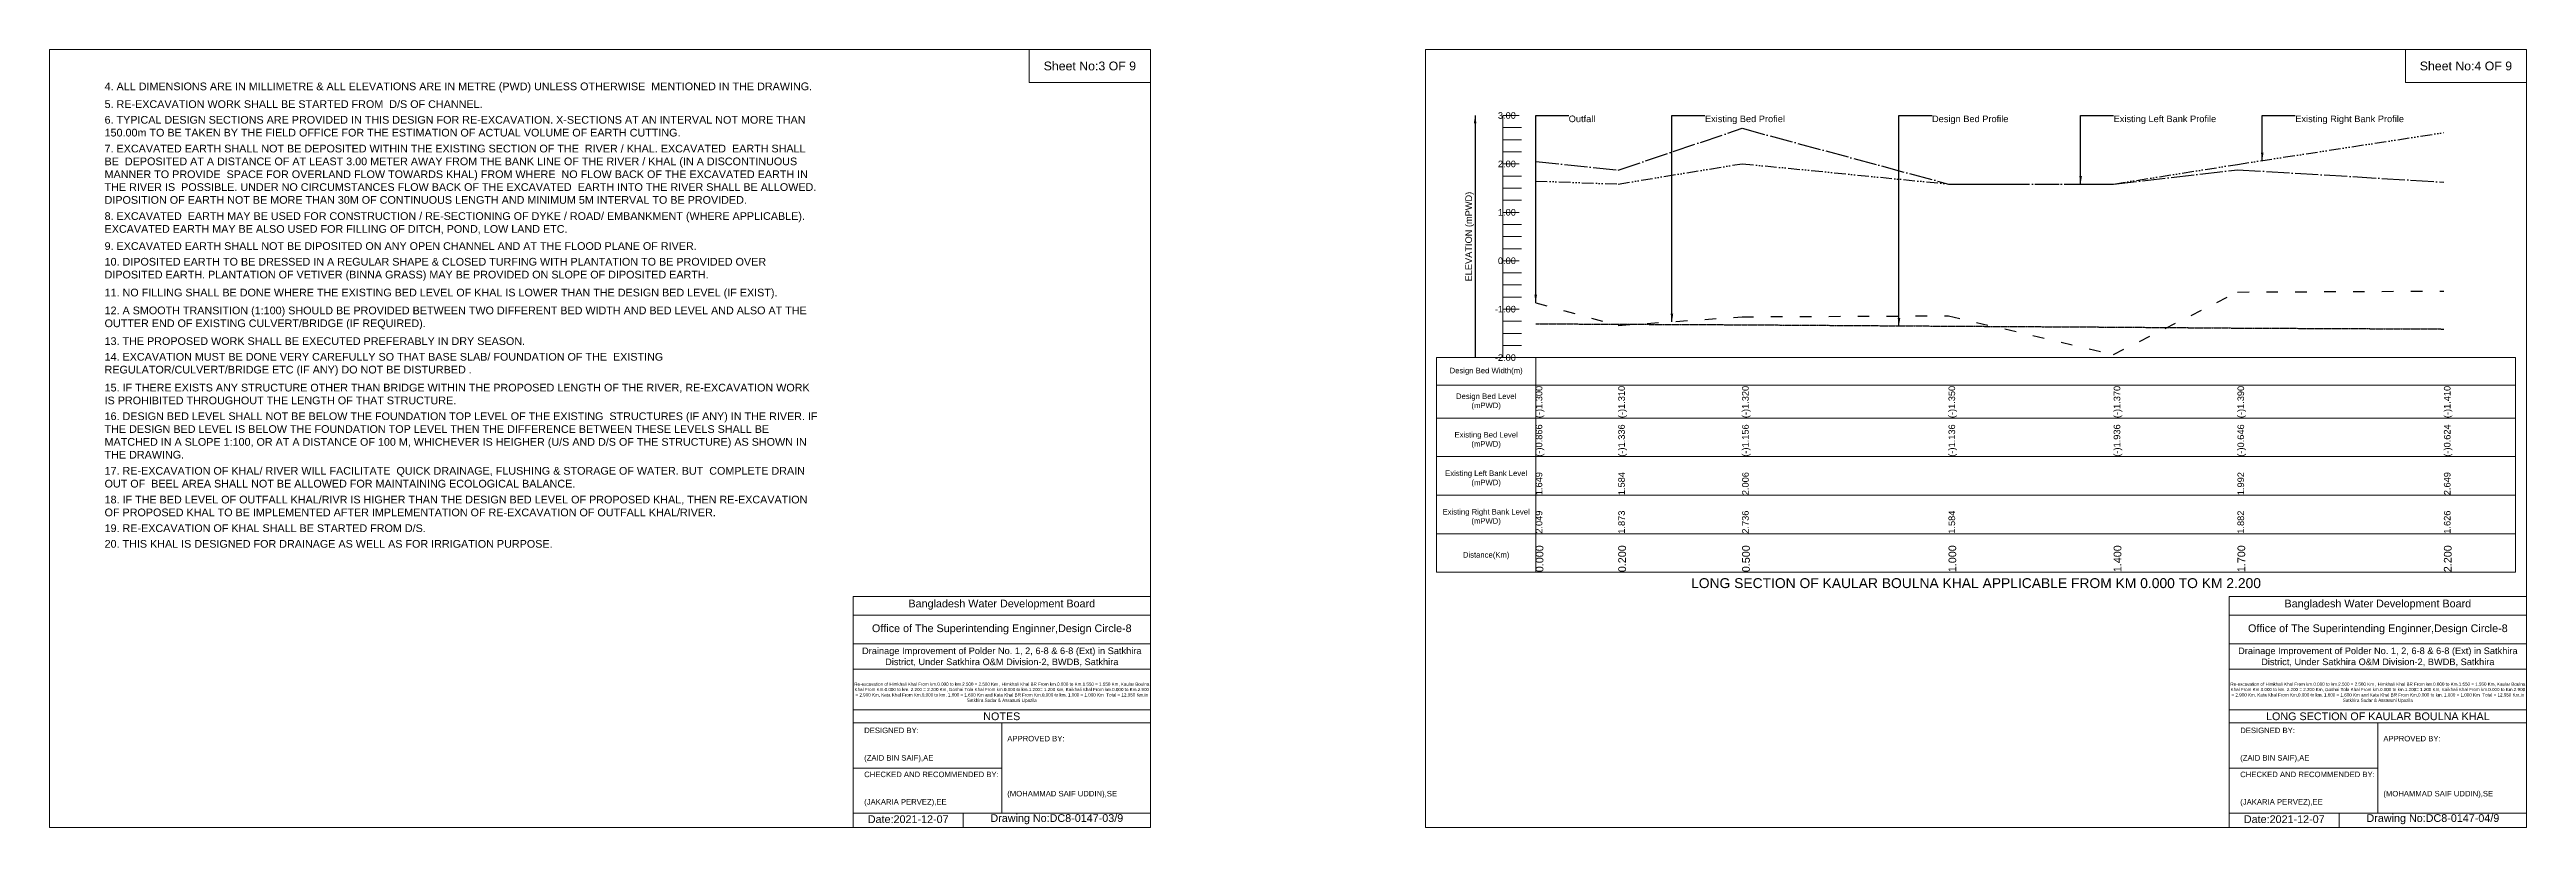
# Model space of a CAD drawing. Header units: inches. Extents: x 91000 to 628000, y -5656 to 0.
# Drawn here: x 300000 to 318000, y -5656 to 0 of the extents above; entities that cross this region are included whole.
import ezdxf

# ---------------------------------------------------------------- set-up
doc = ezdxf.new("R2010")
doc.units = ezdxf.units.IN
doc.header["$LTSCALE"] = 7
doc.header["$MEASUREMENT"] = 0
for name, pattern in [('ACAD_ISO03W100', [30, 12, -18]), ('ACAD_ISO04W100', [30, 24, -3, 0, -3]), ('ACAD_ISO14W100', [24, 12, -3, 0, -3, 0, -3, 0, -3]), ('CENTER', [2, 1.25, -0.25, 0.25, -0.25])]:
    doc.linetypes.add(name, pattern=pattern)
for name, color, linetype, lineweight in [('Cross Section Labels', 7, 'Continuous', 9), ('Design Bed Level Long Section', 7, 'CENTER', 25), ('Existing Bed Level for Long Section', 7, 'ACAD_ISO03W100', 25), ('Existing Left Bank of Long section', 7, 'ACAD_ISO04W100', 25), ('Existing Right Bank of Long Section', 7, 'ACAD_ISO14W100', 25), ('Long Section Border', 7, 'Continuous', 9), ('Long Section Labels', 7, 'Continuous', 9), ('Vscale for Long Section', 7, 'Continuous', 9)]:
    doc.layers.add(name, color=color, linetype=linetype, lineweight=lineweight)
doc.styles.get("Standard").update_dxf_attribs({"font": 'arial.ttf'})
doc.dimstyles.get("Standard").update_dxf_attribs({"dimtxt": 0.18, "dimasz": 0.18, "dimexe": 0.18, "dimexo": 0.0625, "dimgap": 0.09, "dimtad": 0, "dimtih": 1, "dimtoh": 1, "dimdec": 4, "dimzin": 0, "dimdsep": 46, "dimtxsty": 'Standard', "dimcen": 0.09, "dimadec": 0, "dimazin": 0, "dimtfac": 1, "dimtdec": 4, "dimtofl": 0, "dimtmove": 0, "dimatfit": 3, "dimfxl": 1, "dimtolj": 1, "dimtzin": 0, "dimarcsym": 0})

msp = doc.modelspace()

# ---------------------------------------------------------------- linework, layer by layer
at = {"layer": 'Cross Section Labels'}
for points in [[(300000, 0), (308000, 0), (308000, -5656), (300000, -5656)], [(307120, 0), (308000, 0), (308000, -240), (307120, -240)], [(310000, 0), (318000, 0), (318000, -5656), (310000, -5656)], [(317120, 0), (318000, 0), (318000, -240), (317120, -240)]]:
    msp.add_lwpolyline(points, close=True, dxfattribs=at)
for points in [[(305840, -5656), (305840, -3976), (308000, -3976)], [(305840, -4112), (308000, -4112)], [(315840, -5656), (315840, -3976), (318000, -3976)], [(315840, -4112), (318000, -4112)], [(305840, -4320), (308000, -4320)], [(315840, -4320), (318000, -4320)], [(305840, -4504), (308000, -4504)], [(315840, -4504), (318000, -4504)], [(305840, -4800), (308000, -4800)], [(315840, -4800), (318000, -4800)], [(305840, -4896), (308000, -4896)], [(306920, -4896), (306920, -5552)], [(315840, -4896), (318000, -4896)], [(316920, -4896), (316920, -5552)], [(305840, -5224), (306920, -5224)], [(315840, -5224), (316920, -5224)], [(305840, -5552), (308000, -5552)], [(306640, -5552), (306640, -5656)], [(315840, -5552), (318000, -5552)], [(316640, -5552), (316640, -5656)]]:
    msp.add_lwpolyline(points, dxfattribs=at)
at = {"layer": 'Design Bed Level Long Section'}
msp.add_lwpolyline([(310800, -1994), (311400, -1997), (312300, -2001), (313800, -2011), (315000, -2018), (315900, -2025), (317400, -2032)], dxfattribs=at)
at = {"layer": 'Existing Bed Level for Long Section'}
msp.add_lwpolyline([(310800, -1841), (311400, -2006), (312300, -1943), (313800, -1936), (315000, -2217), (315900, -1763), (317400, -1756)], dxfattribs=at)
at = {"layer": 'Existing Left Bank of Long section'}
msp.add_lwpolyline([(310800, -815), (311400, -877), (312300, -573), (313800, -978), (315000, -978), (315900, -874), (317400, -964)], dxfattribs=at)
at = {"layer": 'Existing Right Bank of Long Section'}
msp.add_lwpolyline([(310800, -956), (311400, -978), (312300, -830), (313800, -978), (315000, -978), (315900, -835), (317400, -604)], dxfattribs=at)
at = {"layer": 'Long Section Border'}
msp.add_lwpolyline([(310080, -2240), (317920, -2240), (317920, -3800), (310080, -3800)], close=True, dxfattribs=at)
for points in [[(310800, -2240), (310800, -3800)], [(310080, -2440), (317920, -2440)], [(310080, -2680), (317920, -2680)], [(310080, -2960), (317920, -2960)], [(310080, -3240), (317920, -3240)], [(310080, -3520), (317920, -3520)]]:
    msp.add_lwpolyline(points, dxfattribs=at)
at = {"layer": 'Vscale for Long Section'}
for points in [[(310560, -2240), (310560, -1888), (310560, -1536), (310560, -1184), (310560, -832), (310560, -480)], [(310560, -480), (310680, -480)], [(310560, -568), (310696, -568)], [(310560, -656), (310696, -656)], [(310560, -744), (310696, -744)], [(310560, -832), (310680, -832)], [(310560, -920), (310696, -920)], [(310560, -1008), (310696, -1008)], [(310560, -1096), (310696, -1096)], [(310560, -1184), (310680, -1184)], [(310560, -1272), (310696, -1272)], [(310560, -1360), (310696, -1360)], [(310560, -1448), (310696, -1448)], [(310560, -1536), (310680, -1536)], [(310560, -1624), (310696, -1624)], [(310560, -1712), (310696, -1712)], [(310560, -1800), (310696, -1800)], [(310560, -1888), (310680, -1888)], [(310560, -1976), (310696, -1976)], [(310560, -2064), (310696, -2064)], [(310560, -2152), (310696, -2152)], [(310560, -2240), (310680, -2240)]]:
    msp.add_lwpolyline(points, dxfattribs=at)

# ---------------------------------------------------------------- texts
at = {"layer": 'Cross Section Labels', "attachment_point": 5}
for s, insert, char_height in [('Sheet No:3 OF 9', (307560, -120), 64), ('Sheet No:4 OF 9', (317560, -120), 64), ('Bangladesh Water Development Board', (306920, -4036), 56), ('Bangladesh Water Development Board', (316920, -4036), 56), ('Office of The Superintending Enginner,Design Circle-8', (306920, -4216), 56), ('Office of The Superintending Enginner,Design Circle-8', (316920, -4216), 56)]:
    msp.add_mtext(s, dxfattribs=dict(at, insert=insert, char_height=char_height))
at = {"layer": 'Cross Section Labels'}
for s, insert, char_height, width, attachment_point in [('4. ALL DIMENSIONS ARE IN MILLIMETRE & ALL ELEVATIONS ARE IN METRE (PWD) UNLESS OTHERWISE  MENTIONED IN THE DRAWING.', (300400, -240), 56, 5200, 1), ('5. RE-EXCAVATION WORK SHALL BE STARTED FROM  D/S OF CHANNEL.', (300400, -369), 56, 5200, 1), ('6. TYPICAL DESIGN SECTIONS ARE PROVIDED IN THIS DESIGN FOR RE-EXCAVATION. X-SECTIONS AT AN INTERVAL NOT MORE THAN 150.00m TO BE TAKEN BY THE FIELD OFFICE FOR THE ESTIMATION OF ACTUAL VOLUME OF EARTH CUTTING.', (300400, -483), 56, 5200, 1), ('7. EXCAVATED EARTH SHALL NOT BE DEPOSITED WITHIN THE EXISTING SECTION OF THE  RIVER / KHAL. EXCAVATED  EARTH SHALL BE  DEPOSITED AT A DISTANCE OF AT LEAST 3.00 METER AWAY FROM THE BANK LINE OF THE RIVER / KHAL (IN A DISCONTINUOUS  MANNER TO PROVIDE  SPACE FOR OVERLAND FLOW TOWARDS KHAL) FROM WHERE  NO FLOW BACK OF THE EXCAVATED EARTH IN THE RIVER IS  POSSIBLE. UNDER NO CIRCUMSTANCES FLOW BACK OF THE EXCAVATED  EARTH INTO THE RIVER SHALL BE ALLOWED. DIPOSITION OF EARTH NOT BE MORE THAN 30M OF CONTINUOUS LENGTH AND MINIMUM 5M INTERVAL TO BE PROVIDED.', (300400, -692), 56, 5200, 1), ('8. EXCAVATED  EARTH MAY BE USED FOR CONSTRUCTION / RE-SECTIONING OF DYKE / ROAD/ EMBANKMENT (WHERE APPLICABLE). EXCAVATED EARTH MAY BE ALSO USED FOR FILLING OF DITCH, POND, LOW LAND ETC.', (300400, -1183), 56, 5200, 1), ('9. EXCAVATED EARTH SHALL NOT BE DIPOSITED ON ANY OPEN CHANNEL AND AT THE FLOOD PLANE OF RIVER.', (300400, -1401), 56, 5200, 1), ('10. DIPOSITED EARTH TO BE DRESSED IN A REGULAR SHAPE & CLOSED TURFING WITH PLANTATION TO BE PROVIDED OVER DIPOSITED EARTH. PLANTATION OF VETIVER (BINNA GRASS) MAY BE PROVIDED ON SLOPE OF DIPOSITED EARTH.^J', (300400, -1515), 56, 5200, 1), ('11. NO FILLING SHALL BE DONE WHERE THE EXISTING BED LEVEL OF KHAL IS LOWER THAN THE DESIGN BED LEVEL (IF EXIST).', (300400, -1739), 56, 5200, 1), ('12. A SMOOTH TRANSITION (1:100) SHOULD BE PROVIDED BETWEEN TWO DIFFERENT BED WIDTH AND BED LEVEL AND ALSO AT THE OUTTER END OF EXISTING CULVERT/BRIDGE (IF REQUIRED).', (300400, -1869), 56, 5200, 1), ('13. THE PROPOSED WORK SHALL BE EXECUTED PREFERABLY IN DRY SEASON.', (300400, -2092), 56, 5200, 1), ('14. EXCAVATION MUST BE DONE VERY CAREFULLY SO THAT BASE SLAB/ FOUNDATION OF THE  EXISTING REGULATOR/CULVERT/BRIDGE ETC (IF ANY) DO NOT BE DISTURBED .^J', (300400, -2206), 56, 5200, 1), ('15. IF THERE EXISTS ANY STRUCTURE OTHER THAN BRIDGE WITHIN THE PROPOSED LENGTH OF THE RIVER, RE-EXCAVATION WORK IS PROHIBITED THROUGHOUT THE LENGTH OF THAT STRUCTURE.', (300400, -2430), 56, 5200, 1), ('16. DESIGN BED LEVEL SHALL NOT BE BELOW THE FOUNDATION TOP LEVEL OF THE EXISTING  STRUCTURES (IF ANY) IN THE RIVER. IF THE DESIGN BED LEVEL IS BELOW THE FOUNDATION TOP LEVEL THEN THE DIFFERENCE BETWEEN THESE LEVELS SHALL BE MATCHED IN A SLOPE 1:100, OR AT A DISTANCE OF 100 M, WHICHEVER IS HEIGHER (U/S AND D/S OF THE STRUCTURE) AS SHOWN IN THE DRAWING.', (300400, -2638), 56, 5200, 1), ('17. RE-EXCAVATION OF KHAL/ RIVER WILL FACILITATE  QUICK DRAINAGE, FLUSHING & STORAGE OF WATER. BUT  COMPLETE DRAIN OUT OF  BEEL AREA SHALL NOT BE ALLOWED FOR MAINTAINING ECOLOGICAL BALANCE.', (300400, -3035), 56, 5200, 1), ('18. IF THE BED LEVEL OF OUTFALL KHAL/RIVR IS HIGHER THAN THE DESIGN BED LEVEL OF PROPOSED KHAL, THEN RE-EXCAVATION OF PROPOSED KHAL TO BE IMPLEMENTED AFTER IMPLEMENTATION OF RE-EXCAVATION OF OUTFALL KHAL/RIVER.', (300400, -3244), 56, 5200, 1), ('20. THIS KHAL IS DESIGNED FOR DRAINAGE AS WELL AS FOR IRRIGATION PURPOSE.^J', (300400, -3566), 56, 5200, 1), ('19. RE-EXCAVATION OF KHAL SHALL BE STARTED FROM D/S.', (300400, -3452), 56, 5200, 1), ('Drainage Improvement of Polder No. 1, 2, 6-8 & 6-8 (Ext) in Satkhira District, Under Satkhira O&M Division-2, BWDB, Satkhira', (306920, -4416), 48, 2240, 5), ('Drainage Improvement of Polder No. 1, 2, 6-8 & 6-8 (Ext) in Satkhira District, Under Satkhira O&M Division-2, BWDB, Satkhira', (316920, -4416), 48, 2240, 5), ('Re-excavation of Himkhali Khal From km.0.000 to km.2.500 = 2.500 Km , Himkhali Khal BR From km.0.000 to Km.1.550 = 1.550 Km, Kaular Boulna Khal From Km.0.000 to km. 2.200 = 2.200 Km, Goshai Tola Khal From km.0.000 to km.1.200= 1.200 Km, Kaikhali Khal From km.0.000 to Km.2.900 = 2.900 Km, Kata Khal From Km.0.000 to km. 1.600 = 1.600 Km and Kata Khal BR From Km.0.000 to km. 1.000 = 1.000 Km  Total = 12.950 Km.in Satkhira Sadar & Assasuni Upazila', (306920, -4676), 23.481, 2160, 5), ('Re-excavation of Himkhali Khal From km.0.000 to km.2.500 = 2.500 Km , Himkhali Khal BR From km.0.000 to Km.1.550 = 1.550 Km, Kaular Boulna Khal From Km.0.000 to km. 2.200 = 2.200 Km, Goshai Tola Khal From km.0.000 to km.1.200= 1.200 Km, Kaikhali Khal From km.0.000 to Km.2.900 = 2.900 Km, Kata Khal From Km.0.000 to km. 1.600 = 1.600 Km and Kata Khal BR From Km.0.000 to km. 1.000 = 1.000 Km  Total = 12.950 Km.in Satkhira Sadar & Assasuni Upazila', (316920, -4676), 23.481, 2160, 5), ('NOTES', (306920, -4848), 56, 2240, 5), ('LONG SECTION OF KAULAR BOULNA KHAL', (316920, -4848), 56, 2240, 5), ('DESIGNED BY:^J^J^J(ZAID BIN SAIF),AE', (305920, -5056), 40, 1120, 4), ('APPROVED BY:^J^J^J^J^J^J(MOHAMMAD SAIF UDDIN),SE', (306960, -5216), 40, 1120, 4), ('DESIGNED BY:^J^J^J(ZAID BIN SAIF),AE', (315920, -5056), 40, 1120, 4), ('APPROVED BY:^J^J^J^J^J^J(MOHAMMAD SAIF UDDIN),SE', (316960, -5216), 40, 1120, 4), ('CHECKED AND RECOMMENDED BY:^J^J^J(JAKARIA PERVEZ),EE', (305920, -5376), 40, 1120, 4), ('CHECKED AND RECOMMENDED BY:^J^J^J(JAKARIA PERVEZ),EE', (315920, -5376), 40, 1120, 4), ('Date:2021-12-07', (306240, -5596), 56, 1120, 5), ('Drawing No:DC8-0147-03/9', (307320, -5596), 56, 1760, 5), ('Date:2021-12-07', (316240, -5596), 56, 1120, 5), ('Drawing No:DC8-0147-04/9', (317320, -5596), 56, 1760, 5)]:
    msp.add_mtext(s, dxfattribs=dict(at, insert=insert, char_height=char_height, width=width, attachment_point=attachment_point))
at = {"layer": 'Long Section Border', "attachment_point": 5}
for s, insert, char_height in [('Design Bed Width(m)', (310440, -2340), 40), ('Design Bed Level^J(mPWD)', (310440, -2560), 40), ('Existing Bed Level^J(mPWD)', (310440, -2840), 40), ('Existing Left Bank Level^J(mPWD)', (310440, -3120), 40), ('Existing Right Bank Level^J(mPWD)', (310440, -3400), 40), ('Distance(Km)', (310440, -3680), 40), ('LONG SECTION OF KAULAR BOULNA KHAL APPLICABLE FROM KM 0.000 TO KM 2.200', (314000, -3880), 72)]:
    msp.add_mtext(s, dxfattribs=dict(at, insert=insert, char_height=char_height))
at = {"layer": 'Long Section Labels', "char_height": 48, "attachment_point": 1}
for s, insert in [('Outfall', (311040, -480)), ('Existing Bed Profiel', (312030, -480)), ('Design Bed Profile', (313680, -480)), ('Existing Left Bank Profile', (315000, -480)), ('Existing Right Bank Profile', (316320, -480))]:
    msp.add_mtext(s, dxfattribs=dict(at, insert=insert))
at = {"layer": 'Vscale for Long Section', "char_height": 48, "attachment_point": 6}
for s, insert in [('3.00', (310656, -480)), ('2.00', (310656, -832)), ('1.00', (310656, -1184)), ('0.00', (310656, -1536)), ('-1.00', (310656, -1888)), ('-2.00', (310656, -2240))]:
    msp.add_mtext(s, dxfattribs=dict(at, insert=insert))
at = {"layer": 'Vscale for Long Section', "rotation": 90}
for s, insert, char_height, attachment_point in [('ELEVATION (mPWD)', (310320, -1360), 48, 5), ('(-)1.300', (310800, -2680), 48, 1), ('(-)1.310', (311400, -2680), 48, 1), ('(-)1.320', (312300, -2680), 48, 1), ('(-)1.350', (313800, -2680), 48, 1), ('(-)1.370', (315000, -2680), 48, 1), ('(-)1.390', (315900, -2680), 48, 1), ('(-)1.410', (317400, -2680), 48, 1), ('(-)0.866', (310800, -2960), 48, 1), ('(-)1.336', (311400, -2960), 48, 1), ('(-)1.156', (312300, -2960), 48, 1), ('(-)1.136', (313800, -2960), 48, 1), ('(-)1.936', (315000, -2960), 48, 1), ('(-)0.646', (315900, -2960), 48, 1), ('(-)0.624', (317400, -2960), 48, 1), ('1.649', (310800, -3240), 48, 1), ('1.584', (311400, -3240), 48, 1), ('1.584', (311400, -3240), 48, 1), ('1.584', (311400, -3240), 48, 1), ('2.006', (312300, -3240), 48, 1), ('1.992', (315900, -3240), 48, 1), ('2.649', (317400, -3240), 48, 1), ('2.049', (310800, -3520), 48, 1), ('1.873', (311400, -3520), 48, 1), ('2.736', (312300, -3520), 48, 1), ('1.584', (313800, -3520), 48, 1), ('1.584', (313800, -3520), 48, 1), ('1.882', (315900, -3520), 48, 1), ('1.626', (317400, -3520), 48, 1), ('0.000', (310800, -3800), 56, 1), ('0.200', (311400, -3800), 56, 1), ('0.500', (312300, -3800), 56, 1), ('1.000', (313800, -3800), 56, 1), ('1.400', (315000, -3800), 56, 1), ('1.700', (315900, -3800), 56, 1), ('2.200', (317400, -3800), 56, 1)]:
    msp.add_mtext(s, dxfattribs=dict(at, insert=insert, char_height=char_height, attachment_point=attachment_point))

# ---------------------------------------------------------------- leaders
at = {"layer": 'Long Section Labels', "annotation_type": 0, "has_hookline": 1, "hookline_direction": 0}
for points, text_width in [([(310800, -1841), (310800, -480), (311040, -480)], 186), ([(311790, -1979), (311790, -480), (312030, -480)], 571), ([(313440, -2009), (313440, -480), (313680, -480)], 547), ([(314760, -978), (314760, -480), (315000, -480)], 737), ([(316080, -807), (316080, -480), (316320, -480)], 782)]:
    msp.add_leader(points, dimstyle='Standard', override={"dimasz": 57.6}, dxfattribs=dict(at, text_width=text_width))
at = {"layer": 'Vscale for Long Section'}
msp.add_leader([(310360, -480), (310360, -2240)], dimstyle='Standard', override={"dimasz": 57.6}, dxfattribs=at)

doc.saveas('drawing.dxf')
